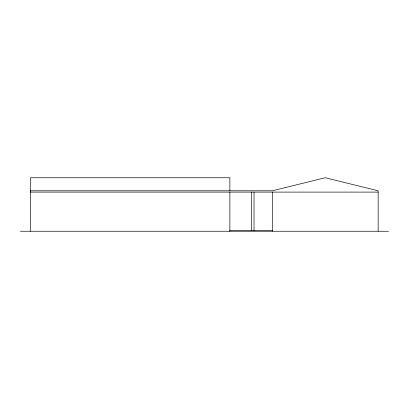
<?xml version="1.0" encoding="UTF-8"?>
<svg xmlns="http://www.w3.org/2000/svg" width="409" height="409" viewBox="0 0 409 409"><rect width="100%" height="100%" fill="white"/><g stroke="black" fill="none" stroke-linecap="round" stroke-linejoin="round"><path stroke-width="0.61" d="M229.863 190.798L229.863 177.751L30.435 177.751L30.435 192.102L378.161 192.102M229.71 230.599L272.302 230.599M20.45 231.249L388.55 231.249M378.161 231.249L378.161 190.798L325.232 177.751L272.302 190.798L30.435 190.798L30.435 231.249M272.302 192.102L272.302 231.249M254.035 192.102L254.035 230.599M251.423 192.102L251.423 230.599M229.863 192.102L229.863 231.249"/></g></svg>
